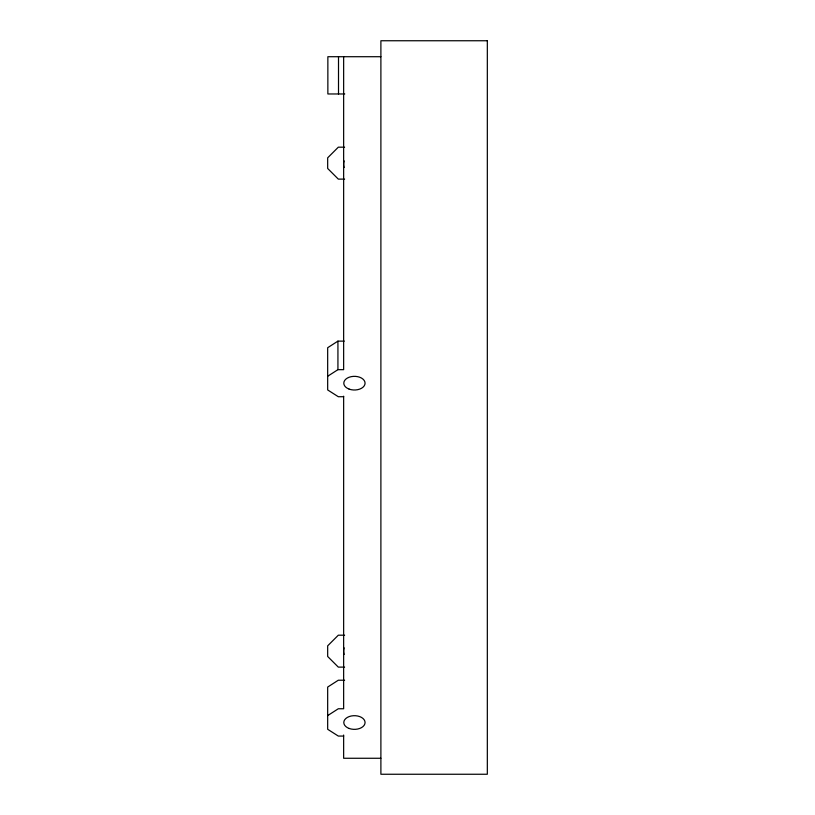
<?xml version="1.0" encoding="UTF-8"?>
<svg xmlns="http://www.w3.org/2000/svg" width="815" height="815" viewBox="0 0 815 815"><rect width="100%" height="100%" fill="white"/><g stroke="black" fill="none" stroke-linecap="round" stroke-linejoin="round"><path stroke-width="1.22" d="M344.266 341.128L337.93 341.128L327.671 347.72L327.671 389.937L338.317 396.722L343.645 396.722M327.671 376.255L337.93 369.664L343.645 369.664L343.645 56.714M327.671 715.601L338.317 708.755L343.645 708.755L343.645 396.182M380.89 56.714L327.864 56.714L327.864 93.969L344.765 93.969M344.602 147.179L338.317 147.179L327.671 157.825L327.671 168.471L338.317 179.117L344.602 179.117M344.602 635.191L338.317 635.191L327.671 645.837L327.671 656.472L338.317 667.118L344.602 667.118M344.602 680.219L338.317 680.219L327.671 687.065L327.671 729.282L338.317 736.067L343.645 736.067M380.89 758.266L343.645 758.266L343.645 735.028M338.51 56.714L338.51 93.969M337.93 341.128L337.93 369.664M344.164 167.503A10.646 10.646 0 0 1 344.164 160.922M344.164 654.445A10.646 10.646 0 0 1 344.164 647.864M487.329 40.75L380.89 40.75L380.89 774.25L487.329 774.25L487.329 40.75M349.105 728.447A10.646 6.846 0 0 0 365.069 722.518A10.646 6.846 0 0 0 349.105 716.599A10.646 6.846 0 0 0 349.105 728.447M349.105 389.101A10.646 6.846 0 0 0 365.069 383.172A10.646 6.846 0 0 0 349.105 377.253A10.646 6.846 0 0 0 349.105 389.101"/></g></svg>
